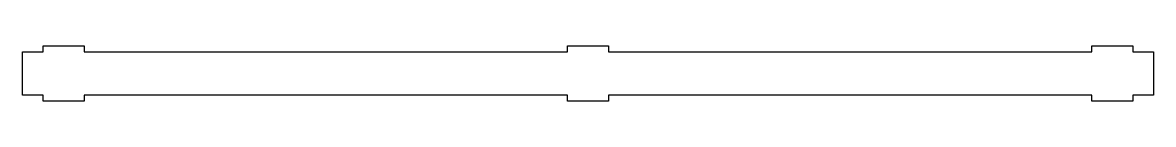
# Model space of a CAD drawing. Extents: x -275 to 275, y -14 to 14.
import ezdxf

# ---------------------------------------------------------------- set-up
doc = ezdxf.new("R2010")
doc.units = 0

msp = doc.modelspace()

# ---------------------------------------------------------------- linework, layer by layer
at = {"layer": '1'}
msp.add_lwpolyline([(275, 10.5), (275, -10.5), (265, -10.5), (265, -13.5), (245, -13.5), (245, -10.5), (10, -10.5), (10, -13.5), (-10, -13.5), (-10, -10.5), (-245, -10.5), (-245, -13.5), (-265, -13.5), (-265, -10.5), (-275, -10.5), (-275, 10.5), (-265, 10.5), (-265, 13.5), (-245, 13.5), (-245, 10.5), (-10, 10.5), (-10, 13.5), (10, 13.5), (10, 10.5), (245, 10.5), (245, 13.5), (265, 13.5), (265, 10.5)], close=True, dxfattribs=at)

doc.saveas('drawing.dxf')
